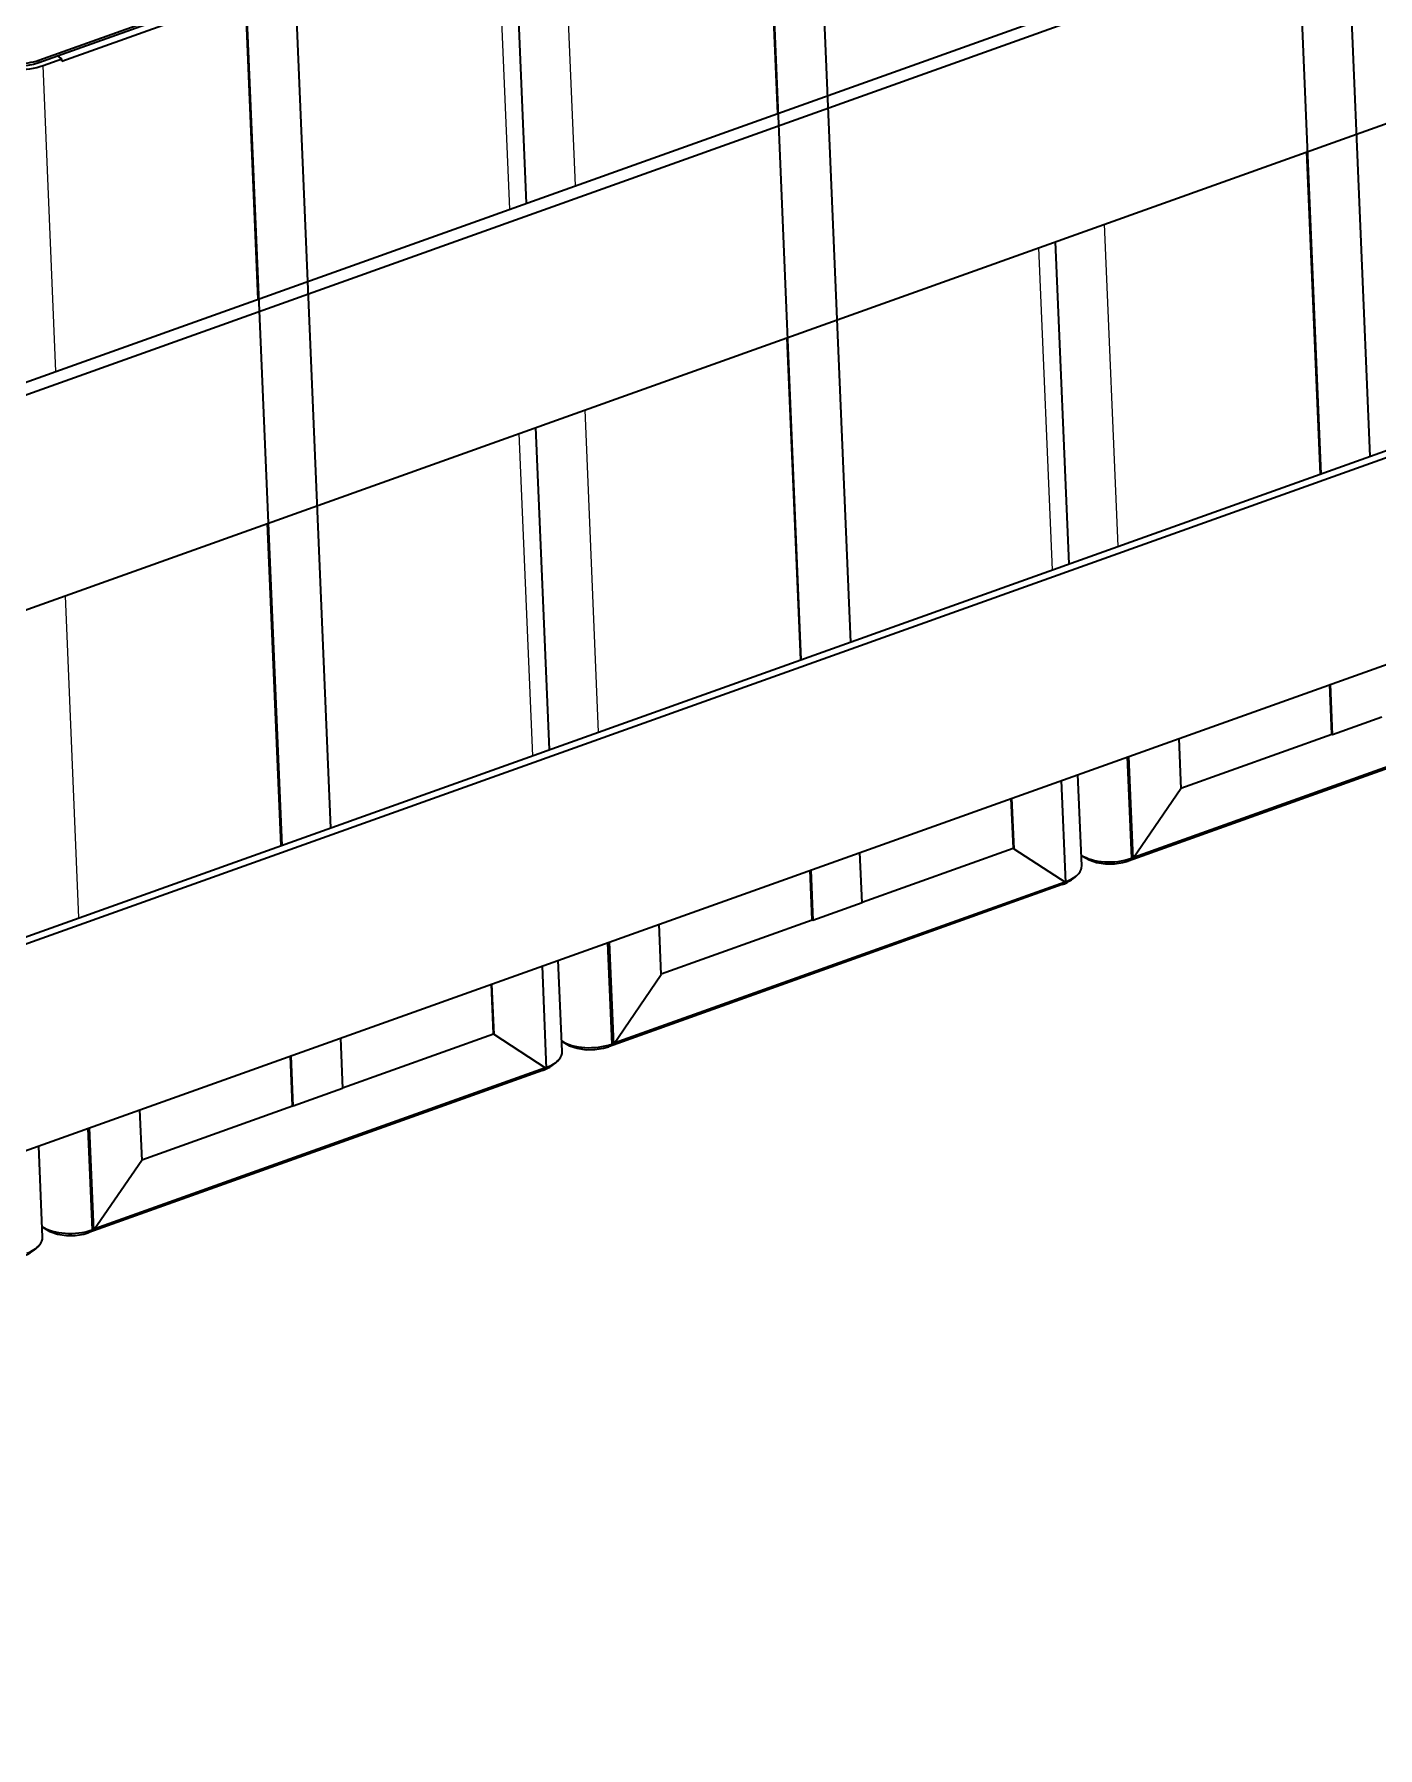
# Model space of a CAD drawing. Extents: x -1334 to -16, y -214 to 699.
# Drawn here: x -277.5 to -163.3, y 15.9 to 161.6 of the extents above; entities that cross this region are included whole.
import ezdxf

# ---------------------------------------------------------------- set-up
doc = ezdxf.new("R2010")
doc.units = 0

msp = doc.modelspace()

# ---------------------------------------------------------------- linework, layer by layer
at = {"color": 7, "lineweight": 35}
for p, q in [((-163.947, 125.718), (-166.992, 198.044)), ((-412.694, 82.878), (-98.175, 195.334)), ((-411.024, 84.547), (-99.159, 196.054)), ((-171.174, 196.549), (-168.13, 124.223)), ((-211.175, 182.246), (-208.13, 109.921)), ((-212.313, 108.425), (-215.358, 180.751)), ((-214.316, 154.879), (-215.403, 180.692)), ((-411.935, 64.856), (-97.416, 177.312)), ((-235.684, 147.239), (-236.815, 174.1)), ((-277.153, 159.397), (-238.591, 173.185)), ((-275.564, 159.767), (-240.164, 172.425)), ((-252.314, 94.123), (-255.358, 166.449)), ((-258.499, 139.082), (-259.586, 164.894)), ((-259.541, 164.953), (-256.496, 92.627)), ((-421.547, 33.614), (-86.88, 153.274)), ((-421, 33.214), (-86.333, 152.874)), ((-168.176, 124.206), (-169.33, 151.599)), ((-189.545, 116.566), (-190.698, 143.959)), ((-420.271, 15.885), (-85.603, 135.545)), ((-212.36, 108.408), (-213.513, 135.802)), ((-233.728, 100.768), (-234.881, 128.161)), ((-256.543, 92.611), (-257.696, 120.004)), ((-145.957, 105.083), (-184.519, 91.295)), ((-145.707, 105.308), (-184.031, 91.605)), ((-190.14, 89.285), (-228.702, 75.497)), ((-189.89, 89.51), (-228.214, 75.808)), ((-234.323, 73.487), (-272.885, 59.7)), ((-234.074, 73.713), (-272.397, 60.01))]:
    msp.add_line(p, q, dxfattribs=at)
at = {"color": 7, "lineweight": 13}
for p, q in [((-231.506, 148.733), (-232.601, 174.736)), ((-238.222, 172.726), (-237.127, 146.723)), ((-275.689, 132.936), (-276.784, 158.938)), ((-185.366, 118.06), (-186.52, 145.453)), ((-192.141, 143.443), (-190.987, 116.05)), ((-229.55, 102.262), (-230.703, 129.655)), ((-236.324, 127.646), (-235.171, 100.252)), ((-273.733, 86.464), (-274.886, 113.858))]:
    msp.add_line(p, q, dxfattribs=at)
at = {"color": 7, "lineweight": 35, "ltscale": 0.414414}
msp.add_line((-275.195, 159.313), (-259.586, 164.894), dxfattribs=at)
at = {"color": 7, "lineweight": 13, "ltscale": 0.004878}
msp.add_line((-277.153, 159.397), (-277.145, 159.202), dxfattribs=at)
at = {"color": 7, "lineweight": 35, "ltscale": 0.041974}
for p, q in [((-277.145, 159.202), (-275.564, 159.767)), ((-276.784, 158.938), (-275.203, 159.504))]:
    msp.add_line(p, q, dxfattribs=at)
at = {"color": 7, "lineweight": 35, "ltscale": 0.011175}
msp.add_line((-275.203, 159.504), (-275.564, 159.767), dxfattribs=at)
at = {"color": 7, "lineweight": 35, "ltscale": 0.00477}
msp.add_line((-275.195, 159.313), (-275.203, 159.504), dxfattribs=at)
at = {"color": 7, "lineweight": 35, "ltscale": 0.105801}
for p, q in [((-167.197, 102.079), (-167.375, 106.307)), ((-194.486, 96.614), (-194.308, 92.386)), ((-211.381, 86.281), (-211.559, 90.51)), ((-238.491, 76.588), (-238.669, 80.816)), ((-255.564, 70.484), (-255.742, 74.712))]:
    msp.add_line(p, q, dxfattribs=at)
at = {"color": 7, "lineweight": 35, "ltscale": 0.107269}
for p, q in [((-167.143, 102.039), (-167.323, 106.326)), ((-180.213, 101.717), (-180.033, 97.43)), ((-194.434, 96.633), (-194.253, 92.346)), ((-207.143, 87.737), (-207.324, 92.024)), ((-211.506, 90.528), (-211.326, 86.241)), ((-224.216, 81.632), (-224.397, 85.919)), ((-238.436, 76.548), (-238.617, 80.835)), ((-251.507, 76.226), (-251.327, 71.939))]:
    msp.add_line(p, q, dxfattribs=at)
at = {"color": 7, "lineweight": 35, "ltscale": 0.111044}
msp.add_line((-162.96, 103.534), (-167.143, 102.039), dxfattribs=at)
at = {"color": 7, "lineweight": 35, "ltscale": 0.34085}
for p, q in [((-180.035, 97.489), (-167.197, 102.079)), ((-207.146, 87.795), (-194.308, 92.386)), ((-224.219, 81.691), (-211.381, 86.281)), ((-251.329, 71.998), (-238.491, 76.588)), ((-268.402, 65.893), (-255.564, 70.484))]:
    msp.add_line(p, q, dxfattribs=at)
at = {"color": 7, "lineweight": 35, "ltscale": 0.001693}
for p, q in [((-167.197, 102.079), (-167.143, 102.039)), ((-194.308, 92.386), (-194.253, 92.346)), ((-255.564, 70.484), (-255.509, 70.444))]:
    msp.add_line(p, q, dxfattribs=at)
at = {"color": 7, "lineweight": 13, "ltscale": 0.215618}
for p, q in [((-184.249, 91.527), (-184.612, 100.144)), ((-228.433, 75.73), (-228.795, 84.347)), ((-272.616, 59.932), (-272.979, 68.549))]:
    msp.add_line(p, q, dxfattribs=at)
at = {"color": 7, "lineweight": 35, "ltscale": 0.214835}
for p, q in [((-184.209, 91.573), (-184.57, 100.159)), ((-272.575, 59.978), (-272.937, 68.564))]:
    msp.add_line(p, q, dxfattribs=at)
at = {"color": 7, "lineweight": 35, "ltscale": 0.217623}
for p, q in [((-184.105, 91.498), (-184.471, 100.195)), ((-189.81, 89.458), (-190.176, 98.155)), ((-228.654, 84.397), (-228.288, 75.7)), ((-234.359, 82.357), (-233.993, 73.66)), ((-272.471, 59.902), (-272.838, 68.599))]:
    msp.add_line(p, q, dxfattribs=at)
at = {"color": 7, "lineweight": 35, "ltscale": 0.194141}
for p, q in [((-188.464, 90.892), (-188.79, 98.65)), ((-232.647, 75.094), (-232.974, 82.853)), ((-276.83, 59.296), (-277.157, 67.055))]:
    msp.add_line(p, q, dxfattribs=at)
at = {"color": 7, "lineweight": 35, "ltscale": 0.179891}
for p, q in [((-180.033, 97.43), (-184.105, 91.498)), ((-228.288, 75.7), (-224.216, 81.632)), ((-268.399, 65.835), (-272.471, 59.902))]:
    msp.add_line(p, q, dxfattribs=at)
at = {"color": 7, "lineweight": 35, "ltscale": 0.132486}
msp.add_line((-194.253, 92.346), (-189.81, 89.458), dxfattribs=at)
at = {"color": 7, "lineweight": 35, "ltscale": 0.00279}
for p, q in [((-188.411, 91.719), (-188.501, 91.785)), ((-232.594, 75.922), (-232.685, 75.988)), ((-276.778, 60.124), (-276.868, 60.19))]:
    msp.add_line(p, q, dxfattribs=at)
at = {"color": 7, "lineweight": 35, "ltscale": 0.00185}
for p, q in [((-184.18, 91.552), (-184.249, 91.527)), ((-228.363, 75.754), (-228.433, 75.73)), ((-272.546, 59.957), (-272.616, 59.932))]:
    msp.add_line(p, q, dxfattribs=at)
at = {"color": 7, "lineweight": 35, "ltscale": 0.003217}
for p, q in [((-184.209, 91.573), (-184.105, 91.498)), ((-272.575, 59.978), (-272.471, 59.902))]:
    msp.add_line(p, q, dxfattribs=at)
at = {"color": 7, "lineweight": 35, "ltscale": 0.111043}
for p, q in [((-207.143, 87.737), (-211.326, 86.241)), ((-251.327, 71.939), (-255.509, 70.444))]:
    msp.add_line(p, q, dxfattribs=at)
at = {"color": 7, "lineweight": 35, "ltscale": 0.001694}
for p, q in [((-211.381, 86.281), (-211.326, 86.241)), ((-238.491, 76.588), (-238.436, 76.548))]:
    msp.add_line(p, q, dxfattribs=at)
at = {"color": 7, "lineweight": 35, "ltscale": 0.214802}
msp.add_line((-228.753, 84.36), (-228.392, 75.776), dxfattribs=at)
at = {"color": 7, "lineweight": 35, "ltscale": 0.132485}
msp.add_line((-233.993, 73.66), (-238.436, 76.548), dxfattribs=at)
at = {"color": 7, "lineweight": 35, "ltscale": 0.003274}
msp.add_line((-228.394, 75.777), (-228.288, 75.7), dxfattribs=at)
at = {"color": 7, "lineweight": 35, "ltscale": 0.107268}
for p, q in [((-255.509, 70.444), (-255.69, 74.731)), ((-268.58, 70.122), (-268.399, 65.835))]:
    msp.add_line(p, q, dxfattribs=at)
at = {"color": 7, "lineweight": 35}
for points in [[(-188.411, 91.719), (-187.831, 91.384), (-187.2, 91.167), (-186.435, 91.045), (-185.679, 91.049), (-184.96, 91.164), (-184.519, 91.295)], [(-232.594, 75.922), (-232.014, 75.586), (-231.383, 75.369), (-230.618, 75.248), (-229.862, 75.252), (-229.143, 75.366), (-228.702, 75.497)], [(-276.778, 60.124), (-276.197, 59.789), (-275.567, 59.571), (-274.801, 59.45), (-274.046, 59.454), (-273.326, 59.569), (-272.885, 59.7)]]:
    msp.add_lwpolyline(points, dxfattribs=at)
for centre, major_axis, ratio, start_param, end_param in [((-278.484, 160.182), (3.107, 0.131), 0.4979214, 3.6995711, 5.2703675), ((-278.52, 160.396), (2.498, 0.105), 0.4979214, 3.6995711, 5.2703675), ((-278.512, 160.201), (-2.498, -0.105), 0.4979214, 0.5579785, 2.1287748), ((-185.95, 92.77), (3.107, 0.131), 0.4979214, 3.7278084, 5.2703675), ((-191.571, 90.761), (-3.107, -0.131), 0.4979214, 2.713655, 3.1417078), ((-193.452, 93.339), (5.073, -2.594), 0.6828023, 5.7124157, 6.1267815), ((-191.571, 90.761), (-3.107, -0.131), 0.4979214, 2.1509839, 2.713655), ((-230.133, 76.973), (3.107, 0.131), 0.4979214, 3.7278084, 5.2703675), ((-237.635, 77.542), (5.073, -2.594), 0.6828023, 5.7124157, 6.1267815), ((-235.754, 74.963), (-3.107, -0.131), 0.4979214, 2.1509839, 2.713655), ((-235.754, 74.963), (-3.107, -0.131), 0.4979214, 2.713655, 3.1417078), ((-274.316, 61.175), (3.107, 0.131), 0.4979214, 3.7278084, 5.2703675), ((-281.818, 61.744), (5.073, -2.594), 0.6828023, 5.7124157, 6.1267815), ((-279.937, 59.165), (-3.107, -0.131), 0.4979214, 2.1509839, 2.713655), ((-279.937, 59.165), (-3.107, -0.131), 0.4979214, 2.713655, 3.1417078)]:
    msp.add_ellipse(centre, major_axis=major_axis, ratio=ratio, start_param=start_param, end_param=end_param, dxfattribs=at)
at = {"color": 7, "lineweight": 13}
for centre, major_axis, ratio, start_param, end_param in [((-187.166, 93.423), (-1.245, -1.703), 0.7356881, 6.2081788, 6.283198), ((-185.229, 93.282), (0.71, -1.987), 0.4591702, 6.2831761, 6.6330728), ((-190.851, 91.272), (-0.71, 1.987), 0.4591702, 3.141572, 3.4768734), ((-231.349, 77.625), (-1.245, -1.703), 0.7356881, 6.2081788, 6.283198), ((-229.413, 77.484), (0.71, -1.987), 0.4591702, 6.2831761, 6.6330728), ((-235.034, 75.474), (-0.71, 1.987), 0.4591702, 3.141572, 3.4768734), ((-275.532, 61.827), (-1.245, -1.703), 0.7356881, 6.2081788, 6.283198), ((-273.596, 61.686), (0.71, -1.987), 0.4591702, 6.2831761, 6.6330728)]:
    msp.add_ellipse(centre, major_axis=major_axis, ratio=ratio, start_param=start_param, end_param=end_param, dxfattribs=at)

doc.saveas('drawing.dxf')
